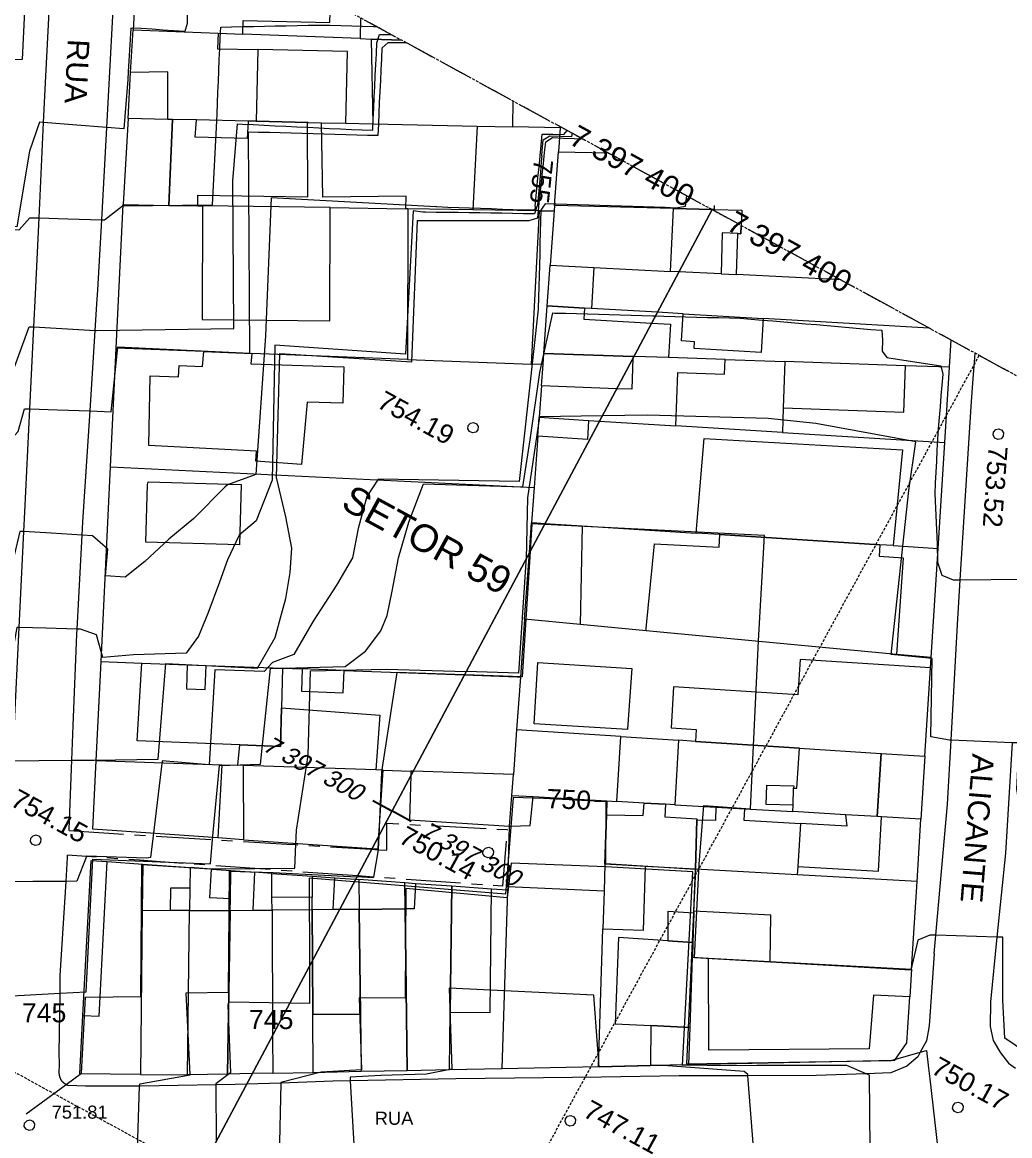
# Model space of a CAD drawing. Header units: feet. Extents: x 344914 to 345457, y 7396879 to 7397422.
# Drawn here: x 345281.7 to 345372.2, y 7397206.8 to 7397308.9 of the extents above; entities that cross this region are included whole.
import ezdxf
from ezdxf.enums import TextEntityAlignment as Align

# ---------------------------------------------------------------- set-up
doc = ezdxf.new("R2010")
doc.units = ezdxf.units.FT
doc.header["$MEASUREMENT"] = 0
for name, pattern in [('DASHED2', [0.375, 0.25, -0.125]), ('T01', [8, 5, -1, 1, -1]), ('T02', [4, 3, -1])]:
    doc.linetypes.add(name, pattern=pattern)
for name, color, linetype, lineweight in [('100_SIST_VIARIO_MEIO_FIO', 1, 'Continuous', 18), ('102_SIST_VIARIO_LEITO_VIA', 6, 'T01', 18), ('122_TUN', 190, 'T02', 18), ('160_P_SIMP_ASF_TOP', 7, 'Continuous', 18), ('206_MURO_E_MURO_ARRIMO', 7, 'Continuous', 18), ('214_PROJ_BEIRAL_EDIF', 10, 'Continuous', 18), ('510_LM_SETOR_FISCAL_TOP', 134, 'Continuous', 18), ('600_CURVA_MESTRA', 14, 'Continuous', 18), ('602_CURVA_MESTRA_TOP', 24, 'Continuous', 18), ('604_CURVA_INTERM', 7, 'Continuous', 18), ('606_PTO_COTADO', 7, 'Continuous', 18), ('608_PTO_COTADO_INTERVIA', 1, 'Continuous', 18), ('624_SEGM_CURVA_MESTRA', 14, 'Continuous', 18), ('626_SEGM_CURVA_INTERM', 7, 'Continuous', 18), ('902_MALHA_TEXTO_COORD_UTM', 8, 'DASHED2', 13), ('904_COORD_GEOGRAF', 7, 'Continuous', 13)]:
    doc.layers.add(name, color=color, linetype=linetype, lineweight=lineweight)
doc.layers.add('910_COORD_UTM_COR_ALEGRE', color=7, linetype='Continuous')
doc.styles.get("Standard").update_dxf_attribs({"font": 'arial.ttf'})
doc.styles.add('Style-Arial', font='arial.ttf')

# ---------------------------------------------------------------- blocks, each defined once
blk = doc.blocks.new('SP10')
at = {"layer": '608_PTO_COTADO_INTERVIA', "flags": 128}
blk.add_lwpolyline([(0.11, 0.47), (0.36, 0.33), (0.48, 0.05), (0.42, -0.25), (0.2, -0.44), (-0.1, -0.47), (-0.37, -0.32), (-0.48, -0.05), (-0.41, 0.25), (-0.19, 0.45), (0.11, 0.47)], dxfattribs=at)
blk = doc.blocks.new('SP09')
at = {"layer": '606_PTO_COTADO', "flags": 128}
blk.add_lwpolyline([(0.11, 0.47), (0.36, 0.33), (0.48, 0.05), (0.42, -0.25), (0.2, -0.44), (-0.1, -0.47), (-0.37, -0.32), (-0.48, -0.05), (-0.41, 0.25), (-0.19, 0.44), (0.11, 0.47)], dxfattribs=at)

msp = doc.modelspace()

# ---------------------------------------------------------------- linework, layer by layer
at = {"layer": '100_SIST_VIARIO_MEIO_FIO', "flags": 128}
for points in [[(345279.69, 7397218.96), (345279.7, 7397219.61), (345279.87, 7397230.1), (345279.87, 7397230.16), (345280.76, 7397241.21), (345280.98, 7397244), (345281.43, 7397253.4), (345281.86, 7397262.2), (345281.95, 7397263.98), (345282.41, 7397273.45), (345282.77, 7397280.95), (345282.92, 7397283.95), (345283.26, 7397290.94), (345283.68, 7397299.69), (345283.89, 7397303.93), (345284.17, 7397309.82), (345284.82, 7397323.3), (345284.85, 7397323.91), (345284.88, 7397324.47)], [(345286.01, 7397234.8), (345286.02, 7397234.93), (345286.25, 7397241.25), (345286.37, 7397244.43), (345286.72, 7397252.79), (345286.74, 7397253.26), (345287.21, 7397261.86), (345287.27, 7397263.08), (345287.93, 7397273.25), (345288.41, 7397280.62), (345288.56, 7397283.04), (345288.65, 7397284.34), (345289, 7397290.76), (345289.46, 7397299.23), (345289.74, 7397304.31), (345290.02, 7397309.45), (345290.67, 7397321.31)], [(345365.26, 7397223.55), (345365.41, 7397225.21), (345366.49, 7397237.23), (345366.81, 7397243.09), (345367.4, 7397253.7), (345367.65, 7397257.79), (345368.65, 7397273.66), (345368.76, 7397275.41), (345369, 7397278.56)], [(345372.4, 7397242.86), (345371.79, 7397232.75), (345371.01, 7397225.05), (345370.41, 7397219.13), (345370.38, 7397216.87), (345370.66, 7397215.57), (345371.32, 7397214.44), (345372.07, 7397213.5), (345372.72, 7397213.05)], [(345302.25, 7397211.56), (345301.22, 7397211.53), (345299.46, 7397211.51), (345292.56, 7397211.4), (345292.47, 7397211.4), (345287.5, 7397211.39), (345285.92, 7397211.45), (345285.88, 7397211.46), (345285.87, 7397211.47), (345285.85, 7397211.48), (345285.83, 7397211.49), (345285.81, 7397211.49), (345285.79, 7397211.5), (345285.77, 7397211.51), (345285.75, 7397211.52), (345285.73, 7397211.53), (345285.71, 7397211.54), (345285.7, 7397211.55), (345285.68, 7397211.56), (345285.66, 7397211.58), (345285.64, 7397211.59), (345285.63, 7397211.6), (345285.61, 7397211.61), (345285.59, 7397211.62), (345285.57, 7397211.64), (345285.56, 7397211.65), (345285.54, 7397211.66), (345285.53, 7397211.68), (345285.51, 7397211.69), (345285.49, 7397211.71), (345285.48, 7397211.72), (345285.46, 7397211.74), (345285.45, 7397211.75), (345285.43, 7397211.77), (345285.42, 7397211.78), (345285.41, 7397211.8), (345285.39, 7397211.81), (345285.38, 7397211.83), (345285.37, 7397211.85), (345285.35, 7397211.86), (345285.34, 7397211.88), (345285.33, 7397211.9), (345285.32, 7397211.91), (345285.31, 7397211.93), (345285.29, 7397211.95), (345285.28, 7397211.97), (345285.27, 7397211.99), (345285.26, 7397212), (345285.25, 7397212.02), (345285.24, 7397212.04), (345285.23, 7397212.06), (345285.22, 7397212.08), (345285.22, 7397212.1), (345285.21, 7397212.12), (345285.2, 7397212.14), (345285.19, 7397212.16), (345285.18, 7397212.18), (345285.18, 7397212.2), (345285.17, 7397212.22), (345285.16, 7397212.24), (345285.16, 7397212.26), (345285.15, 7397212.28), (345285.15, 7397212.3), (345285.14, 7397212.32), (345285.14, 7397212.34), (345285.13, 7397212.36), (345285.13, 7397212.38), (345285.13, 7397212.4), (345285.12, 7397212.42), (345285.12, 7397212.44), (345285.12, 7397212.46), (345285.12, 7397212.48), (345285.12, 7397212.51), (345285.11, 7397212.53), (345285.11, 7397212.55), (345285.12, 7397213.46), (345285.11, 7397214.38), (345285.18, 7397219.91), (345285.2, 7397221.53), (345285.73, 7397230.15), (345285.86, 7397232.35), (345285.87, 7397232.55)], [(345365.26, 7397223.55), (345364.79, 7397216.93), (345364.56, 7397215.55), (345363.98, 7397214.49), (345363.75, 7397214.07), (345362.75, 7397213.22), (345361.29, 7397212.6), (345359.03, 7397212.52), (345354.45, 7397212.38), (345348.19, 7397212.35), (345341.91, 7397212.32), (345334.78, 7397212.2), (345326.82, 7397212.11), (345321.45, 7397212.05), (345311.76, 7397211.87), (345310.17, 7397211.84), (345305.4, 7397211.67), (345302.26, 7397211.56)], [(345302.26, 7397211.56), (345302.25, 7397211.56)]]:
    msp.add_lwpolyline(points, dxfattribs=at)
at = {"layer": '102_SIST_VIARIO_LEITO_VIA', "flags": 128}
for points in [[(345286.01, 7397234.8), (345293.7, 7397234.32), (345299.16, 7397233.99), (345305.96, 7397233.57), (345306.79, 7397233.52), (345313.71, 7397233.09)], [(345313.71, 7397233.09), (345314.31, 7397233.05), (345315.12, 7397233), (345315.11, 7397235.48), (345326.14, 7397234.89), (345325.72, 7397229.7), (345313.89, 7397230.55), (345312.42, 7397230.65)], [(345312.42, 7397230.65), (345303.01, 7397231.33), (345294.38, 7397231.95), (345292.47, 7397232.08), (345287.6, 7397232.43), (345285.87, 7397232.55)]]:
    msp.add_lwpolyline(points, dxfattribs=at)
at = {"layer": '122_TUN'}
msp.add_lwpolyline([(345106.01, 7397422.1), (345457.17, 7397230.44), (345265.54, 7396879.33), (344914.38, 7397070.98)], close=True, dxfattribs=at)
at = {"layer": '206_MURO_E_MURO_ARRIMO', "flags": 128}
for points in [[(345312.67, 7397307.37), (345301.94, 7397307.77)], [(345291.41, 7397300.04), (345291.65, 7397304.26)], [(345331, 7397299.19), (345326.65, 7397299.28)], [(345331, 7397299.19), (345330.84, 7397297)], [(345331.01, 7397299.3), (345331, 7397299.19)], [(345290.33, 7397279.01), (345290.97, 7397292.16)], [(345297.8, 7397292.05), (345298.23, 7397292.05)], [(345309.92, 7397291.88), (345316.87, 7397291.77)], [(345329.09, 7397291.6), (345330.45, 7397291.58)], [(345345.74, 7397285.81), (345347.14, 7397285.74)], [(345339.9, 7397282.29), (345333.88, 7397282.64)], [(345342.26, 7397282.16), (345339.9, 7397282.29)], [(345364.8, 7397280.85), (345349.59, 7397281.73)], [(345366.65, 7397277.27), (345366.81, 7397279.76)], [(345289.8, 7397268.12), (345290.33, 7397279.01)], [(345298.34, 7397278.7), (345290.33, 7397279.01)], [(345317.02, 7397277.98), (345302.75, 7397278.53)], [(345329.43, 7397277.5), (345328.37, 7397277.54)], [(345346.11, 7397277.97), (345340.93, 7397278.14)], [(345366.65, 7397277.27), (345362.64, 7397277.4)], [(345366.22, 7397270.35), (345366.65, 7397277.27)], [(345329.29, 7397275.54), (345329.08, 7397272.67)], [(345333.6, 7397272.39), (345334.59, 7397272.32)], [(345334.59, 7397272.32), (345334.59, 7397272.32)], [(345334.59, 7397272.32), (345341.6, 7397271.89)], [(345351.35, 7397271.28), (345366.22, 7397270.35)], [(345328.95, 7397270.93), (345328.61, 7397266.23)], [(345365.61, 7397260.64), (345366.22, 7397270.35)], [(345288.94, 7397250.29), (345289.8, 7397268.12)], [(345289.8, 7397268.12), (345328.61, 7397266.23)], [(345328.61, 7397266.23), (345328.38, 7397263.01)], [(345333.01, 7397262.73), (345343.47, 7397262.06)], [(345361.51, 7397260.91), (345365.61, 7397260.64)], [(345364.98, 7397250.65), (345365.61, 7397260.64)], [(345327.74, 7397254.17), (345327.36, 7397248.87)], [(345338.86, 7397253.12), (345332.82, 7397253.69)], [(345364.98, 7397250.65), (345361.8, 7397250.95)], [(345288.5, 7397241.23), (345288.94, 7397250.29)], [(345288.94, 7397250.29), (345292.66, 7397250.15)], [(345296.84, 7397250), (345298.56, 7397249.93)], [(345364.92, 7397249.72), (345364.98, 7397250.65)], [(345305.57, 7397249.68), (345307.37, 7397249.61)], [(345311.21, 7397249.47), (345322.22, 7397249.07)], [(345322.22, 7397249.07), (345322.22, 7397249.07)], [(345322.22, 7397249.07), (345327.06, 7397248.9), (345327.36, 7397248.87)], [(345327.36, 7397248.87), (345327, 7397244.03)], [(345327, 7397244.03), (345326.71, 7397239.94)], [(345336.55, 7397243.42), (345327, 7397244.03)], [(345300.01, 7397240.84), (345301.48, 7397240.79)], [(345314.77, 7397240.34), (345317.32, 7397240.26)], [(345326.57, 7397238.03), (345328.52, 7397237.92)], [(345335.28, 7397237.53), (345336.2, 7397237.48)], [(345363.69, 7397230.15), (345364.05, 7397235.86)], [(345301.98, 7397233.97), (345299.65, 7397234.14)], [(345287.28, 7397217.87), (345288.04, 7397232.06), (345289.49, 7397231.96)], [(345299.05, 7397231.28), (345300.83, 7397231.15)], [(345300.79, 7397228.55), (345300.83, 7397231.15)], [(345300.83, 7397231.15), (345303, 7397231)], [(345308.27, 7397230.62), (345310.34, 7397230.47)], [(345343.25, 7397227.42), (345343.38, 7397231.26)], [(345363.69, 7397230.15), (345352.72, 7397230.75)], [(345317.73, 7397229.94), (345316.78, 7397230.01)], [(345326.18, 7397229.34), (345324.7, 7397229.45)], [(345326.19, 7397229.64), (345326.18, 7397229.34)], [(345363.18, 7397222.1), (345363.69, 7397230.15)], [(345308.29, 7397227.55), (345308.28, 7397228.69)], [(345326.18, 7397229.34), (345325.65, 7397213.01)], [(345334.5, 7397213.2), (345334.91, 7397225.79)], [(345342.78, 7397213.37), (345361.65, 7397213.76), (345362.75, 7397215.36), (345363.02, 7397219.56)], [(345325.65, 7397213.01), (345334.5, 7397213.2)], [(345334.5, 7397213.2), (345339.26, 7397213.3)], [(345308.36, 7397212.65), (345312.77, 7397212.75)], [(345320.87, 7397212.91), (345325.65, 7397213.01)]]:
    msp.add_lwpolyline(points, dxfattribs=at)
at = {"layer": '214_PROJ_BEIRAL_EDIF', "flags": 128}
for points in [[(345296.89, 7397317.92), (345296.21, 7397317.93), (345292.42, 7397318), (345291.87, 7397308.16), (345299.66, 7397307.86), (345301.94, 7397307.77), (345301.97, 7397309.04), (345309.91, 7397308.84), (345309.96, 7397310.73), (345309.96, 7397310.78)], [(345312.72, 7397309.28), (345312.67, 7397307.37), (345313.69, 7397307.33), (345316.49, 7397307.22)], [(345316.49, 7397307.22), (345313.69, 7397307.33), (345313.85, 7397299.56), (345323.4, 7397299.35), (345326.65, 7397299.28), (345326.68, 7397301.66)], [(345344.91, 7397291.71), (345341.39, 7397291.8), (345330.48, 7397292.07), (345330.84, 7397297), (345335.43, 7397296.89)], [(345341.87, 7397286.01), (345341.1, 7397286.04), (345341.39, 7397291.8), (345344.91, 7397291.71)], [(345344.91, 7397291.71), (345345.09, 7397291.71), (345347.65, 7397291.65), (345347.54, 7397289.49), (345347.28, 7397289.5), (345345.85, 7397289.57), (345345.74, 7397285.81), (345341.87, 7397286.01)], [(345345.1, 7397292.07), (345345.09, 7397291.71), (345344.91, 7397291.71)], [(345356.73, 7397285.26), (345347.14, 7397285.74), (345347.28, 7397289.5), (345347.54, 7397289.49), (345347.58, 7397290.25)], [(345337.74, 7397278.25), (345337.67, 7397278.25), (345329.5, 7397278.53), (345329.82, 7397282.88), (345333.23, 7397282.68), (345333.17, 7397281.65), (345339.36, 7397281.29)], [(345339.36, 7397281.29), (345341.1, 7397281.19), (345340.93, 7397278.14), (345337.74, 7397278.25)], [(345336.17, 7397275.29), (345329.29, 7397275.54), (345329.43, 7397277.5), (345329.5, 7397278.53), (345337.67, 7397278.25), (345337.66, 7397278.1), (345337.66, 7397278.1)], [(345337.66, 7397278.1), (345337.57, 7397275.24), (345336.17, 7397275.29)], [(345329.6, 7397262.95), (345333.01, 7397262.73), (345332.82, 7397253.69), (345327.74, 7397254.17), (345328.18, 7397260.28)], [(345328.18, 7397260.28), (345328.18, 7397260.28), (345328.38, 7397263.01), (345328.5, 7397263.02), (345329.6, 7397262.95)], [(345314.39, 7397234.37), (345314.39, 7397234.37), (345314.77, 7397240.34), (345314.11, 7397240.37), (345301.96, 7397240.78), (345301.98, 7397233.97), (345313.75, 7397233.16)], [(345317.31, 7397239.85), (345317.18, 7397235.79), (345326.37, 7397235.22), (345326.57, 7397238.03), (345326.71, 7397239.94), (345317.52, 7397240.25)], [(345317.52, 7397240.25), (345317.32, 7397240.26), (345317.31, 7397239.85)], [(345313.75, 7397233.16), (345314.31, 7397233.12), (345314.39, 7397234.37)], [(345310.78, 7397227.57), (345310.19, 7397227.56), (345310.34, 7397230.47), (345312.25, 7397230.34)], [(345312.25, 7397230.34), (345312.55, 7397230.31), (345312.59, 7397227.59), (345310.78, 7397227.57)], [(345302.78, 7397212.54), (345300.52, 7397212.49), (345300.77, 7397227.49), (345302.83, 7397227.5), (345304.6, 7397227.51), (345304.65, 7397216.05)], [(345308.31, 7397222.94), (345308.29, 7397227.55), (345304.6, 7397227.51), (345304.65, 7397216.05)], [(345310.78, 7397227.57), (345310.19, 7397227.56), (345308.29, 7397227.55), (345308.31, 7397222.94)], [(345308.31, 7397222.94), (345308.33, 7397217.97), (345312.71, 7397217.99), (345312.59, 7397227.59), (345310.78, 7397227.57)], [(345304.65, 7397216.05), (345304.66, 7397212.58), (345308.36, 7397212.65), (345308.33, 7397217.97), (345308.31, 7397222.94)], [(345304.65, 7397216.05), (345304.66, 7397212.58), (345302.78, 7397212.54)]]:
    msp.add_lwpolyline(points, dxfattribs=at)
for points in [[(345281.93, 7397309.92), (345281.72, 7397305.45), (345278.05, 7397305.41), (345278.08, 7397301.65), (345266.35, 7397301.54), (345266.36, 7397299.99), (345260.28, 7397299.94), (345254.85, 7397299.89), (345255.36, 7397309.84), (345257.6, 7397309.84), (345262.43, 7397309.86), (345262.44, 7397308.77), (345273.49, 7397308.81), (345273.49, 7397309.89)], [(345299.66, 7397307.86), (345299.62, 7397306.44), (345303.29, 7397306.36), (345303.15, 7397299.79), (345302.42, 7397299.8), (345297.67, 7397299.91), (345295.47, 7397299.95), (345295.05, 7397299.96), (345295.05, 7397304.33), (345291.65, 7397304.26), (345291.87, 7397308.16)], [(345311.37, 7397299.61), (345311.51, 7397306.18), (345303.29, 7397306.36), (345303.15, 7397299.79), (345307.92, 7397299.68), (345309.12, 7397299.66)], [(345291.41, 7397300.04), (345290.97, 7397292.21), (345290.97, 7397292.16), (345295.16, 7397292.09), (345295.47, 7397299.95), (345295.05, 7397299.96)], [(345307.92, 7397299.68), (345303.15, 7397299.79), (345302.42, 7397299.8), (345302.33, 7397298.22), (345297.57, 7397298.35), (345297.67, 7397299.91), (345295.47, 7397299.95), (345295.16, 7397292.09), (345297.8, 7397292.05), (345297.79, 7397293.01), (345307.87, 7397292.88), (345307.85, 7397299.67)], [(345322.99, 7397291.68), (345317.04, 7397291.77), (345316.87, 7397291.77), (345316.89, 7397292.93), (345309.25, 7397292.85), (345309.12, 7397299.66), (345311.37, 7397299.61), (345313.85, 7397299.56), (345323.4, 7397299.35)], [(345298.23, 7397292.05), (345298.21, 7397281.64), (345309.9, 7397281.5), (345309.92, 7397291.88)], [(345329.09, 7397291.6), (345322.99, 7397291.68), (345317.04, 7397291.77), (345317.02, 7397277.98), (345328.37, 7397277.54)], [(345330.45, 7397291.58), (345330.09, 7397286.6), (345334.07, 7397286.4), (345341.1, 7397286.04), (345341.39, 7397291.8), (345330.48, 7397292.07)], [(345329.82, 7397282.88), (345330.09, 7397286.6), (345334.07, 7397286.4), (345333.88, 7397282.64), (345333.23, 7397282.68)], [(345349.59, 7397281.73), (345349.41, 7397278.62), (345343.26, 7397278.98), (345343.3, 7397279.6), (345342.12, 7397279.67), (345342.26, 7397282.16)], [(345298.34, 7397278.7), (345302.75, 7397278.53), (345302.67, 7397277.57), (345311.17, 7397277.28), (345311.1, 7397273.96), (345307.81, 7397274.05), (345307.3, 7397268.36), (345303.11, 7397268.64), (345303.19, 7397269.58), (345293.3, 7397270.08), (345293.43, 7397276.46), (345296.03, 7397276.39), (345296.1, 7397277.41), (345298.24, 7397277.33)], [(345351.58, 7397277.78), (345351.43, 7397273.54), (345351.35, 7397271.28), (345341.6, 7397271.89), (345341.77, 7397276.78), (345346.06, 7397276.63), (345346.11, 7397277.97)], [(345351.58, 7397277.78), (345351.43, 7397273.54), (345362.49, 7397273.15), (345362.64, 7397277.4)], [(345328.95, 7397270.93), (345329.08, 7397272.67), (345333.6, 7397272.39), (345333.5, 7397270.64)], [(345343.47, 7397262.06), (345344.2, 7397270.73), (345362.36, 7397269.7), (345361.51, 7397260.91), (345360.28, 7397260.98), (345345.63, 7397261.92)], [(345293.24, 7397266.75), (345301.77, 7397266.51), (345301.62, 7397261), (345293.05, 7397261.24), (345293.19, 7397266.5)], [(345361.8, 7397250.95), (345338.86, 7397253.12), (345338.88, 7397253.32), (345339.64, 7397261.09), (345345.57, 7397260.76), (345345.63, 7397261.92), (345360.28, 7397260.98), (345360.21, 7397259.95), (345362.42, 7397259.8)], [(345301.64, 7397242.66), (345292.25, 7397243.03), (345292.66, 7397250.15), (345296.84, 7397250), (345296.76, 7397247.79), (345298.48, 7397247.73), (345298.56, 7397249.93), (345305.57, 7397249.68), (345305.48, 7397246.06), (345305.39, 7397242.5)], [(345337.57, 7397249.67), (345337.15, 7397244.12), (345337.17, 7397244.07), (345328.61, 7397244.59), (345328.95, 7397250.2)], [(345364.92, 7397249.72), (345352.97, 7397250.49), (345352.77, 7397247.25), (345341.39, 7397247.98), (345341.15, 7397244.23), (345343.46, 7397244.08), (345343.39, 7397242.98), (345352.93, 7397242.36), (345360.41, 7397241.88), (345364.41, 7397241.63)], [(345311.21, 7397249.47), (345307.37, 7397249.61), (345307.3, 7397247.57), (345311.13, 7397247.43)], [(345305.48, 7397246.06), (345314.49, 7397245.39), (345314.11, 7397240.37), (345301.96, 7397240.78), (345301.48, 7397240.79), (345301.64, 7397242.66), (345305.39, 7397242.5)], [(345341.51, 7397237.17), (345340.65, 7397237.22), (345338.68, 7397237.33), (345336.2, 7397237.48), (345336.55, 7397243.42), (345341.84, 7397243.08)], [(345341.51, 7397237.17), (345345.29, 7397236.95), (345347.89, 7397236.8), (345352.3, 7397236.54), (345352.33, 7397237.13), (345349.87, 7397237.21), (345349.92, 7397238.98), (345352.39, 7397238.9), (345352.38, 7397238.7), (345352.69, 7397238.7), (345352.93, 7397242.36), (345343.39, 7397242.98), (345341.84, 7397243.08)], [(345352.33, 7397237.13), (345352.38, 7397238.7), (345352.69, 7397238.7), (345352.93, 7397242.36), (345360.41, 7397241.88), (345360.04, 7397236.09), (345357.12, 7397236.26), (345352.3, 7397236.54)], [(345364.05, 7397235.86), (345360.44, 7397236.07), (345360.04, 7397236.09), (345360.41, 7397241.88), (345364.41, 7397241.63)], [(345288.5, 7397241.23), (345300.01, 7397240.84), (345299.65, 7397234.14), (345288.19, 7397234.93)], [(345335.28, 7397237.53), (345335.24, 7397236.26), (345335.1, 7397231.72), (345335.02, 7397229.26), (345326.19, 7397229.64), (345326.37, 7397235.22), (345326.49, 7397235.22), (345328.24, 7397235.27), (345328.52, 7397237.92)], [(345343.53, 7397235.79), (345343.38, 7397231.26), (345338.82, 7397231.51), (345335.1, 7397231.72), (345335.24, 7397236.26), (345338.6, 7397236.18), (345338.68, 7397237.33), (345340.65, 7397237.22), (345340.57, 7397236.05), (345343.53, 7397235.88)], [(345352.72, 7397230.75), (345343.38, 7397231.26), (345343.53, 7397235.79), (345345.27, 7397235.77), (345345.29, 7397236.95), (345347.89, 7397236.8), (345347.83, 7397235.76), (345353, 7397235.46), (345353, 7397235.45), (345352.77, 7397231.51)], [(345353, 7397235.45), (345352.77, 7397231.51), (345360.15, 7397231.08), (345360.44, 7397236.07), (345360.04, 7397236.09), (345357.12, 7397236.26), (345357.26, 7397235.2)], [(345292.55, 7397212.45), (345286.99, 7397212.52), (345287.28, 7397217.87), (345288.77, 7397217.79), (345289.49, 7397231.96), (345292.76, 7397231.73), (345292.71, 7397227.46)], [(345295.27, 7397227.47), (345292.71, 7397227.46), (345292.76, 7397231.73), (345297.09, 7397231.42), (345297.07, 7397229.52), (345295.29, 7397229.54)], [(345338.82, 7397231.51), (345335.1, 7397231.72), (345335.02, 7397229.26), (345334.91, 7397225.79), (345338.63, 7397225.67)], [(345300.77, 7397227.49), (345300.79, 7397228.55), (345298.91, 7397228.64), (345299.05, 7397231.28), (345297.09, 7397231.42), (345297.07, 7397229.52), (345297.04, 7397227.48)], [(345303, 7397231), (345302.83, 7397227.5), (345304.6, 7397227.51), (345304.59, 7397228.68), (345304.58, 7397230.88)], [(345308.27, 7397230.62), (345308.28, 7397228.69), (345304.59, 7397228.68), (345304.58, 7397230.88)], [(345316.78, 7397230.01), (345312.55, 7397230.31), (345312.59, 7397227.59), (345316.81, 7397227.63)], [(345321.06, 7397229.71), (345317.73, 7397229.94), (345317.63, 7397227.64), (345316.81, 7397227.63), (345316.98, 7397212.83), (345320.87, 7397212.91), (345320.93, 7397218.18)], [(345321.06, 7397229.71), (345320.93, 7397218.18), (345324.57, 7397218.14), (345324.7, 7397229.45)], [(345292.55, 7397212.45), (345296.87, 7397212.42), (345297.04, 7397227.48), (345295.27, 7397227.47), (345292.71, 7397227.46)], [(345296.87, 7397212.42), (345297.04, 7397227.48), (345300.77, 7397227.49), (345300.52, 7397212.49)], [(345312.77, 7397212.75), (345316.98, 7397212.83), (345316.81, 7397227.63), (345312.59, 7397227.59), (345312.71, 7397217.99)], [(345340.86, 7397224.7), (345343.15, 7397224.54), (345343.24, 7397227.25), (345340.85, 7397227.4)], [(345343.25, 7397227.42), (345343.24, 7397227.25), (345343.15, 7397224.54), (345343.11, 7397223.21), (345344.58, 7397223.13), (345350.23, 7397222.82), (345350.31, 7397227.07)], [(345342.9, 7397216.77), (345343.11, 7397223.21), (345343.15, 7397224.54), (345340.86, 7397224.7), (345336.35, 7397225.02), (345336.04, 7397217.1), (345339.3, 7397216.94)], [(345363.18, 7397222.1), (345363.02, 7397219.56), (345359.71, 7397219.73), (345359.31, 7397214.8), (345344.63, 7397214.7), (345344.58, 7397223.13), (345350.23, 7397222.82)], [(345339.3, 7397216.94), (345339.26, 7397213.3), (345342.78, 7397213.37), (345342.9, 7397216.77)]]:
    msp.add_lwpolyline(points, close=True, dxfattribs=at)
at = {"layer": '600_CURVA_MESTRA', "flags": 128}
for points, elevation in [([(345218.46, 7397309.48), (345218.25, 7397299.6), (345230.84, 7397299.78), (345230.48, 7397290.42), (345230.24, 7397282.25), (345233.16, 7397281.94), (345232.93, 7397275.14), (345232.57, 7397263.07), (345231.57, 7397243.07), (345242.31, 7397243.1), (345278.17, 7397243.01), (345279.88, 7397241.2), (345280.76, 7397241.21), (345283.24, 7397241.22)], 755), ([(345246.16, 7397309.78), (345245.42, 7397290.7), (345244.47, 7397290.58), (345244.19, 7397280.57), (345266.05, 7397280.28), (345266.23, 7397290.26), (345281.43, 7397289.84), (345282.4, 7397290.96), (345283.26, 7397290.94), (345285.88, 7397290.86)], 760), ([(345285.88, 7397290.86), (345289, 7397290.76), (345289.25, 7397290.75), (345290.89, 7397292.06), (345299.15, 7397292.15), (345299.54, 7397299.83), (345299.57, 7397300.45), (345299.61, 7397301.45), (345299.65, 7397302.45), (345299.69, 7397303.45), (345299.73, 7397304.44), (345299.77, 7397305.44), (345299.81, 7397306.44), (345299.85, 7397307.44), (345299.9, 7397308.43), (345300.9, 7397308.45), (345301.9, 7397308.47), (345302.9, 7397308.49), (345303.9, 7397308.51), (345304.9, 7397308.53), (345305.9, 7397308.55), (345306.9, 7397308.57), (345307.9, 7397308.59), (345308.9, 7397308.61), (345309.9, 7397308.59), (345310.9, 7397308.56), (345311.9, 7397308.54), (345312.9, 7397308.51), (345313.9, 7397308.49), (345314.19, 7397308.48)], 760), ([(345329.53, 7397296.6), (345329.56, 7397296.92), (345329.67, 7397297.91), (345330.29, 7397298.3), (345331.29, 7397298.26), (345332.29, 7397298.22), (345333.05, 7397298.18)], 755), ([(345283.24, 7397241.22), (345286.25, 7397241.25), (345288.31, 7397241.26), (345294.18, 7397241.34), (345294.87, 7397250.11), (345303.27, 7397249.69), (345304.88, 7397252.51), (345305.48, 7397254.62), (345305.85, 7397256.06), (345306.25, 7397258.44), (345306.41, 7397260.69), (345305.87, 7397263.54), (345305, 7397267.17), (345305.31, 7397278.51), (345317.41, 7397277.74), (345317.93, 7397290.69), (345318.17, 7397290.69), (345319.17, 7397290.69), (345320.17, 7397290.69), (345321.17, 7397290.69), (345322.17, 7397290.69), (345323.17, 7397290.69), (345324.17, 7397290.69), (345325.17, 7397290.69), (345326.17, 7397290.69), (345327.17, 7397290.69), (345328.17, 7397290.69), (345328.94, 7397290.95), (345329.04, 7397291.94)], 755), ([(345329.46, 7397237.73), (345326.69, 7397237.85), (345325.98, 7397228.97), (345312.13, 7397230.11)], 750), ([(345334.13, 7397237.51), (345335.19, 7397237.46), (345335.15, 7397231.78), (345343.39, 7397231.27), (345342.56, 7397213.42), (345361.32, 7397213.75), (345363.98, 7397214.49), (345364.55, 7397214.65), (345364.74, 7397213.03), (345364.85, 7397212.07), (345365.6, 7397205.61)], 750), ([(345312.13, 7397230.11), (345307.99, 7397230.45), (345308.02, 7397222.39)], 750), ([(345312.13, 7397230.11), (345312.13, 7397230.11)], 750), ([(345308.02, 7397222.39), (345308.03, 7397218.95), (345306.21, 7397218.98)], 750), ([(345308.02, 7397222.39), (345308.02, 7397222.39)], 750), ([(345306.2, 7397218.98), (345300.64, 7397219.08), (345300.54, 7397218.8), (345300.8, 7397212.6), (345299.46, 7397211.59), (345299.46, 7397211.51), (345299.47, 7397206.32)], 750), ([(345306.21, 7397218.98), (345306.2, 7397218.98)], 750)]:
    msp.add_lwpolyline(points, dxfattribs=dict(at, elevation=elevation))
at = {"layer": '604_CURVA_INTERM', "flags": 128}
for points, elevation in [([(345283.89, 7397253.34), (345281.43, 7397253.4), (345281.23, 7397253.4), (345280.71, 7397250.5), (345279.78, 7397249.35), (345278.43, 7397243.44), (345263.44, 7397243.42), (345232.13, 7397243.5), (345234.17, 7397282.46), (345230.85, 7397282.76), (345231.76, 7397300.32), (345218.9, 7397300.46), (345220.58, 7397331.3)], 756), ([(345284.36, 7397262.04), (345281.86, 7397262.2), (345281.51, 7397262.22), (345280.97, 7397260.02), (345280.42, 7397258.87), (345280.37, 7397256.74), (345280.1, 7397255.29), (345278.89, 7397252.01), (345277.88, 7397243.95), (345242.14, 7397243.96), (345242.85, 7397253.25), (345236.42, 7397252.82), (345236.02, 7397272.21), (345235.75, 7397300.88), (345223.84, 7397301.23), (345224.84, 7397331.33)], 757), ([(345201.19, 7397324.34), (345200.88, 7397307.67), (345200.63, 7397300.52), (345201.6, 7397300.48), (345208.48, 7397300.24), (345209.02, 7397300.22), (345209.59, 7397295.63), (345209.13, 7397282.08), (345219.26, 7397281.97), (345218.04, 7397257.16), (345218.77, 7397242.47), (345225.43, 7397242.76), (345225.87, 7397242.05), (345225.61, 7397223.01), (345241.26, 7397222.69), (345256.89, 7397222.74), (345257.19, 7397212.6), (345267.16, 7397212.82), (345276, 7397212.84), (345277.31, 7397213.48), (345277.84, 7397214.96), (345278.96, 7397219.57), (345279.7, 7397219.61), (345282.43, 7397219.76)], 753), ([(345286.32, 7397299.48), (345283.68, 7397299.69), (345283.3, 7397299.72), (345282.37, 7397297.06), (345281.23, 7397290.12), (345266.79, 7397290.64), (345245.77, 7397290.68), (345246.51, 7397307.68), (345246.64, 7397318.03)], 761), ([(345282.69, 7397230.13), (345279.87, 7397230.1), (345279.53, 7397230.1), (345278.98, 7397229.41), (345277.97, 7397228.15), (345277.49, 7397227.46), (345277.25, 7397222.77), (345257.65, 7397222.72), (345258.03, 7397228.23), (345241.46, 7397228.01), (345242.25, 7397242.69), (345231.28, 7397242.81), (345223.72, 7397243.14), (345224.03, 7397257.02), (345225.07, 7397273.68), (345225.29, 7397290.8), (345216.17, 7397290.83), (345215.66, 7397296.43), (345216.19, 7397309.79)], 754), ([(345245.55, 7397308.98), (345245.34, 7397299.78), (345239.17, 7397299.79), (345238.12, 7397271.95), (345243.58, 7397271.83), (345243.37, 7397261.56), (345274.68, 7397260.41), (345275.05, 7397269.79), (345279.68, 7397269.56), (345281.34, 7397271.38), (345281.94, 7397273.46), (345282.41, 7397273.45), (345284.96, 7397273.35)], 758), ([(345245.84, 7397309.25), (345245.54, 7397299.64), (345245.25, 7397291.33), (345242.1, 7397291.28), (345240.86, 7397272.1), (345243.85, 7397271.97), (345243.87, 7397270.8), (345279.47, 7397269.97), (345280.23, 7397275.11), (345282.36, 7397280.97), (345282.77, 7397280.95), (345285.36, 7397280.8)], 759), ([(345296.83, 7397309.76), (345296.83, 7397308.76), (345296.61, 7397308.01), (345295.61, 7397308.08), (345294.61, 7397308.15), (345293.62, 7397308.22), (345292.62, 7397308.29), (345291.67, 7397308.31), (345291.61, 7397307.31), (345291.55, 7397306.32), (345291.49, 7397305.32), (345291.43, 7397304.32), (345291.39, 7397303.61), (345291.02, 7397299.11), (345289.46, 7397299.23), (345286.32, 7397299.48)], 761), ([(345284.96, 7397273.35), (345287.93, 7397273.25), (345289.86, 7397273.18), (345290.46, 7397279.13), (345302.57, 7397278.56), (345302.43, 7397298.84), (345303.36, 7397298.81), (345304.36, 7397298.78), (345305.36, 7397298.75), (345306.36, 7397298.73), (345307.36, 7397298.7), (345308.36, 7397298.67), (345309.36, 7397298.64), (345310.36, 7397298.61), (345311.36, 7397298.58), (345312.36, 7397298.55), (345313.36, 7397298.52), (345314.32, 7397298.53), (345314.37, 7397299.53), (345314.42, 7397300.53), (345314.46, 7397301.52), (345314.51, 7397302.52), (345314.56, 7397303.52), (345314.61, 7397304.52), (345314.65, 7397305.52), (345314.7, 7397306.52), (345315.23, 7397307.01), (345316.23, 7397307), (345316.9, 7397307)], 758), ([(345285.36, 7397280.8), (345288.41, 7397280.62), (345288.52, 7397280.62), (345301.09, 7397280.82), (345301.02, 7397294.33), (345301.43, 7397299.56), (345301.89, 7397299.54), (345302.88, 7397299.49), (345303.88, 7397299.44), (345304.88, 7397299.39), (345305.88, 7397299.34), (345306.88, 7397299.29), (345307.88, 7397299.24), (345308.88, 7397299.19), (345309.88, 7397299.14), (345310.87, 7397299.1), (345311.87, 7397299.05), (345312.87, 7397299), (345313.83, 7397298.99), (345313.88, 7397299.99), (345313.93, 7397300.99), (345313.97, 7397301.99), (345314.02, 7397302.98), (345314.06, 7397303.98), (345314.11, 7397304.98), (345314.16, 7397305.98), (345314.2, 7397306.98), (345314.46, 7397307.75), (345315.46, 7397307.75), (345315.53, 7397307.75)], 759), ([(345329.16, 7397296.64), (345329.25, 7397297.61), (345329.35, 7397298.6), (345330.32, 7397298.61), (345331.32, 7397298.59), (345331.63, 7397298.96)], 757), ([(345329.32, 7397296.62), (345329.36, 7397297.08), (345329.45, 7397298.08), (345330.06, 7397298.47), (345331.06, 7397298.43), (345332.06, 7397298.39), (345332.12, 7397298.69)], 756), ([(345342.57, 7397292.99), (345342.45, 7397292), (345341.62, 7397291.84), (345340.62, 7397291.88), (345339.62, 7397291.91), (345338.62, 7397291.94), (345337.62, 7397291.97), (345336.62, 7397292.01), (345335.62, 7397292.04), (345334.62, 7397292.07), (345333.62, 7397292.1), (345332.62, 7397292.14), (345331.62, 7397292.17), (345330.62, 7397292.2), (345330.45, 7397292.21), (345329.63, 7397292.23), (345329.41, 7397291.91), (345329.22, 7397291.64), (345329.19, 7397290.64), (345329.17, 7397289.64), (345329.14, 7397288.64), (345329.12, 7397287.64), (345329.09, 7397286.64), (345329.07, 7397285.64), (345329.04, 7397284.64), (345329.02, 7397283.64), (345328.99, 7397282.64), (345328.99, 7397282.58), (345327.24, 7397266.79), (345314.32, 7397267), (345313.28, 7397265.4), (345312.5, 7397262.49), (345311.96, 7397259.81), (345310.5, 7397257.29), (345308.36, 7397253.98), (345306.6, 7397250.94), (345304.65, 7397250.21), (345304.6, 7397250.19), (345303.87, 7397249.39), (345299.37, 7397249.54), (345298.83, 7397240.82), (345294.53, 7397241.21), (345293.7, 7397234.32), (345293.46, 7397232.34), (345293.09, 7397232.27), (345287.61, 7397232.46), (345287.6, 7397232.43), (345286.71, 7397230.16), (345285.73, 7397230.15), (345282.69, 7397230.13)], 754), ([(345328.7, 7397291.99), (345328.67, 7397291.64), (345327.7, 7397291.64), (345326.7, 7397291.68), (345325.7, 7397291.72), (345324.7, 7397291.76), (345323.7, 7397291.79), (345322.7, 7397291.83), (345321.7, 7397291.87), (345320.7, 7397291.9), (345319.7, 7397291.94), (345319.61, 7397291.94), (345304.51, 7397292.78), (345303.99, 7397280.15), (345303.12, 7397267.43), (345300.51, 7397266.48), (345300.29, 7397266.28), (345297.44, 7397263.41), (345295.16, 7397261.52), (345292.96, 7397259.47), (345291.14, 7397258.01), (345289.35, 7397258.15), (345289.56, 7397260.59), (345288.16, 7397261.8), (345287.21, 7397261.86), (345284.36, 7397262.04)], 757), ([(345328.87, 7397291.97), (345328.64, 7397291.31), (345327.64, 7397291.32), (345326.64, 7397291.34), (345325.64, 7397291.36), (345324.64, 7397291.37), (345323.64, 7397291.39), (345322.64, 7397291.4), (345321.65, 7397291.42), (345320.64, 7397291.44), (345319.65, 7397291.45), (345318.65, 7397291.47), (345318.43, 7397291.47), (345317.54, 7397291.59), (345316.84, 7397278.47), (345304.86, 7397279.28), (345304.62, 7397266.9), (345303.15, 7397263.17), (345301.6, 7397261.87), (345300.52, 7397259.6), (345299.8, 7397257.58), (345298.71, 7397254.69), (345297.85, 7397252.62), (345296.75, 7397251.06), (345291.92, 7397250.9), (345289.1, 7397250.67), (345288.53, 7397252.74), (345287.06, 7397253.25), (345286.74, 7397253.26), (345283.89, 7397253.34)], 756), ([(345282.43, 7397219.76), (345285.18, 7397219.91), (345287.56, 7397220.04), (345288.17, 7397232.18), (345294.38, 7397231.95), (345298.96, 7397231.77), (345299.16, 7397233.99), (345299.8, 7397240.76), (345303.53, 7397240.9), (345304.47, 7397249.67), (345311.29, 7397249.83), (345313.15, 7397251.23), (345314.58, 7397253.1), (345315.16, 7397254.52), (345315.6, 7397256.75), (345316.19, 7397259.79), (345317.12, 7397263.07), (345318.47, 7397266.56), (345327.57, 7397266.29), (345328.26, 7397270.61), (345329.13, 7397276.79), (345330.33, 7397282.23), (345330.5, 7397282.22), (345331.5, 7397282.2), (345332.5, 7397282.17), (345333.5, 7397282.14), (345334.5, 7397282.11), (345335.5, 7397282.08), (345336.5, 7397282.06), (345337.5, 7397282.03), (345338.5, 7397282), (345339.5, 7397281.97), (345339.72, 7397281.97)], 753), ([(345339.72, 7397281.97), (345340.5, 7397281.95), (345341.5, 7397281.92), (345342.5, 7397281.89), (345343.5, 7397281.86), (345344.5, 7397281.83), (345345.5, 7397281.81), (345346.5, 7397281.78), (345347.5, 7397281.75), (345348.49, 7397281.67), (345349.49, 7397281.58), (345350.49, 7397281.5), (345351.48, 7397281.41), (345352.48, 7397281.33), (345353.48, 7397281.24), (345354.47, 7397281.16), (345355.47, 7397281.07), (345356.46, 7397280.98), (345357.46, 7397280.9), (345358.46, 7397280.81), (345359.45, 7397280.72), (345360.45, 7397280.64), (345360.52, 7397279.74), (345360.48, 7397278.74), (345360.92, 7397278.14), (345361.9, 7397277.99), (345362.89, 7397277.84), (345363.88, 7397277.69), (345364.87, 7397277.54), (345365.86, 7397277.4), (345366.06, 7397276.62), (345365.97, 7397275.63), (345365.88, 7397274.63), (345365.8, 7397273.64), (345365.71, 7397272.64), (345365.62, 7397271.64), (345365.57, 7397270.65), (345365.51, 7397269.65), (345365.46, 7397268.65), (345365.41, 7397267.65), (345365.36, 7397266.65), (345365.31, 7397265.65), (345365.53, 7397261.05), (345365.56, 7397259.41), (345365.96, 7397258.21), (345366.99, 7397257.78), (345367.65, 7397257.79), (345373.3, 7397257.85)], 753), ([(345334.85, 7397272.81), (345329.1, 7397272.72), (345327.99, 7397265.29), (345327.87, 7397259.69)], 752), ([(345386.64, 7397206.11), (345386.67, 7397212.86), (345386.67, 7397213.94), (345379.9, 7397213.89), (345380.67, 7397223.83), (345372.99, 7397224.35), (345373.46, 7397234.44), (345372.83, 7397238.62), (345373.05, 7397242.84), (345372.4, 7397242.86), (345366.81, 7397243.09), (345366.65, 7397243.1), (345364.94, 7397243.41), (345365.08, 7397250.58), (345361.31, 7397250.95), (345362.95, 7397265.95), (345363.58, 7397270.41), (345354.42, 7397272.09), (345350.05, 7397272.57), (345339, 7397272.88), (345334.85, 7397272.81)], 752), ([(345334.85, 7397272.81), (345334.85, 7397272.81)], 752), ([(345329.56, 7397262.86), (345328.4, 7397262.92), (345328.24, 7397260.39)], 751), ([(345329.56, 7397262.86), (345329.56, 7397262.86)], 751), ([(345375.53, 7397206), (345375.41, 7397212.64), (345375.39, 7397213.68), (345374.47, 7397213.93), (345371.73, 7397215.78), (345371.55, 7397219.28), (345371.54, 7397225.03), (345371.01, 7397225.05), (345365.41, 7397225.21), (345364.85, 7397225.23), (345363.76, 7397224.78), (345363.13, 7397222.01), (345343.31, 7397223.15), (345343.74, 7397231.72), (345344.16, 7397237.09), (345348.42, 7397236.8), (345349.16, 7397252.2), (345349.7, 7397261.83), (345329.56, 7397262.86)], 751), ([(345328.24, 7397260.39), (345327.51, 7397248.89), (345322.22, 7397249.08)], 751), ([(345328.24, 7397260.39), (345328.24, 7397260.39)], 751), ([(345327.87, 7397259.69), (345327.86, 7397259.41), (345327.17, 7397249.22), (345322.38, 7397249.37)], 752), ([(345327.87, 7397259.69), (345327.87, 7397259.69)], 752), ([(345282.08, 7397208.84), (345285.73, 7397211.54), (345287.15, 7397212.59), (345287.51, 7397219.53), (345292.58, 7397219.59), (345292.67, 7397231.69), (345298.89, 7397231.31), (345303.01, 7397231.33), (345306.69, 7397231.35), (345306.79, 7397233.52), (345306.85, 7397234.85), (345307.91, 7397241.68), (345308.14, 7397249.43), (345315.09, 7397249.6), (345322.38, 7397249.37)], 752), ([(345322.22, 7397249.08), (345316.02, 7397249.3), (345314.62, 7397240.18), (345314.37, 7397234.32)], 751), ([(345322.22, 7397249.08), (345322.22, 7397249.08)], 751), ([(345314.37, 7397234.32), (345314.32, 7397233.13), (345314.31, 7397233.05), (345313.89, 7397230.55), (345313.88, 7397230.48), (345312.37, 7397230.56)], 751), ([(345359.41, 7397205.63), (345359.33, 7397212.4), (345359.03, 7397212.52), (345357.27, 7397213.29), (345349.02, 7397213.29), (345345.56, 7397213.26), (345343.34, 7397213.32), (345342.19, 7397213.27), (345343.14, 7397231.02), (345335.17, 7397231.48), (345326.52, 7397231.82), (345326.15, 7397228.64), (345316.85, 7397229.51), (345316.81, 7397219.46), (345312.57, 7397219.48), (345312.79, 7397212.88), (345309.11, 7397212.67), (345305.4, 7397211.73), (345305.4, 7397211.67), (345305.25, 7397204.89)], 749), ([(345285.03, 7397199.93), (345285.03, 7397199.93), (345285.67, 7397199.97), (345287.03, 7397199.79), (345289.05, 7397200), (345290.43, 7397200.35), (345291.41, 7397201.24), (345291.69, 7397202.31), (345292.22, 7397203.62), (345292.26, 7397204.66), (345292.47, 7397211.4), (345292.48, 7397211.61), (345297.1, 7397212.44), (345296.74, 7397219.94), (345300.61, 7397220.01), (345300.69, 7397231.08), (345304.71, 7397230.96), (345312.37, 7397230.56)], 751), ([(345348.7, 7397205.78), (345348.19, 7397212.35), (345348.18, 7397212.45), (345347.86, 7397212.72), (345340.46, 7397213.27), (345334.56, 7397213.14), (345334.09, 7397219.74), (345320.84, 7397220.37), (345321.06, 7397212.94), (345318.76, 7397212.5), (345314.58, 7397212.37), (345311.75, 7397212.2), (345311.76, 7397211.87), (345312.15, 7397205.01)], 748)]:
    msp.add_lwpolyline(points, dxfattribs=dict(at, elevation=elevation))
at = {"layer": '624_SEGM_CURVA_MESTRA', "flags": 128}
for points, elevation in [([(345329.04, 7397291.94), (345329.14, 7397292.94), (345329.25, 7397293.93), (345329.35, 7397294.93), (345329.46, 7397295.92), (345329.53, 7397296.6)], 755), ([(345334.13, 7397237.51), (345329.46, 7397237.73)], 750)]:
    msp.add_lwpolyline(points, dxfattribs=dict(at, elevation=elevation))
at = {"layer": '626_SEGM_CURVA_INTERM', "flags": 128}
for points, elevation in [([(345328.7, 7397291.99), (345328.76, 7397292.63), (345328.86, 7397293.63), (345328.96, 7397294.62), (345329.06, 7397295.62), (345329.15, 7397296.61), (345329.16, 7397296.64)], 757), ([(345329.32, 7397296.62), (345329.27, 7397296.08), (345329.18, 7397295.09), (345329.09, 7397294.09), (345329.01, 7397293.1), (345328.92, 7397292.1), (345328.87, 7397291.97)], 756)]:
    msp.add_lwpolyline(points, dxfattribs=dict(at, elevation=elevation))
at = {"layer": '902_MALHA_TEXTO_COORD_UTM', "flags": 128}
for points in [[(345106.01, 7397422.1), (345344.91, 7397291.71)], [(345297.93, 7397203.43), (345058.1, 7397334.32)], [(345344.91, 7397291.71), (345457.17, 7397230.44)], [(345177.76, 7396927.24), (345369.39, 7397278.35)]]:
    msp.add_lwpolyline(points, dxfattribs=at)
at = {"layer": '904_COORD_GEOGRAF', "flags": 128}
for points in [[(345156.99, 7396938.58), (345344.91, 7397291.71)], [(345344.91, 7397291.71), (345156.99, 7396938.58)]]:
    msp.add_lwpolyline(points, dxfattribs=at)
at = {"layer": '910_COORD_UTM_COR_ALEGRE', "color": 253, "flags": 128}
for points in [[(345313.83, 7397237.56), (345315.58, 7397236.61)], [(345317.34, 7397235.65), (345315.58, 7397236.61)]]:
    msp.add_lwpolyline(points, dxfattribs=at)

# ---------------------------------------------------------------- block references
at = {"layer": '606_PTO_COTADO', "rotation": 331.3757899120435}
for p in [(345323.01, 7397271.72, 754.19), (345371.14, 7397271.13, 753.52)]:
    msp.add_blockref('SP09', p, dxfattribs=at)
at = {"layer": '608_PTO_COTADO_INTERVIA', "rotation": 331.3757899120435}
for p in [(345282.95, 7397233.92, 754.15), (345324.4, 7397232.79, 750.14), (345367.43, 7397209.44, 750.17), (345282.38, 7397207.81, 751.81), (345331.92, 7397208.22, 747.11)]:
    msp.add_blockref('SP10', p, dxfattribs=at)

# ---------------------------------------------------------------- texts
at = {"layer": '160_P_SIMP_ASF_TOP', "style": 'Style-Arial'}
for s, height, rotation, p in [('RUA', 2, 267.1449, (345285.89, 7397307.36)), ('ALICANTE', 2, 265.3686, (345368.77, 7397241.9)), ('751.81', 1.2, 359.9881, (345284.41, 7397208.41, 751.81)), ('RUA', 1.2, 359.9881, (345314.01, 7397207.85))]:
    msp.add_text(s, height=height, rotation=rotation, dxfattribs=at).set_placement(p)
at = {"layer": '510_LM_SETOR_FISCAL_TOP', "style": 'Style-Arial'}
msp.add_text('SETOR 59', height=2.5, rotation=331.3758, dxfattribs=at).set_placement((345310.8, 7397264.4))
at = {"layer": '602_CURVA_MESTRA_TOP', "style": 'Style-Arial'}
for s, rotation, p in [('755', 264.0177, (345328.63, 7397296.4, 755)), ('750', 357.3597, (345329.72, 7397236.88, 750)), ('745', 0.003, (345281.68, 7397217.24, 2235)), ('745', 0.003, (345302.48, 7397216.62, 2235))]:
    msp.add_text(s, height=1.75, rotation=rotation, dxfattribs=at).set_placement(p)
at = {"layer": '606_PTO_COTADO', "style": 'Style-Arial'}
for s, rotation, p in [('754.19', 331.3758, (345314.09, 7397273.65, 754.19)), ('753.52', 265.8197, (345370.25, 7397270.1, 753.52))]:
    msp.add_text(s, height=1.75, rotation=rotation, dxfattribs=at).set_placement(p)
at = {"layer": '608_PTO_COTADO_INTERVIA', "style": 'Style-Arial'}
for s, p in [('754.15', (345280.51, 7397237.16, 754.15)), ('750.14', (345316.08, 7397233.77, 750.14)), ('750.17', (345364.86, 7397212.64, 750.17)), ('747.11', (345332.97, 7397208.67, 747.11))]:
    msp.add_text(s, height=1.75, rotation=331.3758, dxfattribs=at).set_placement(p)
at = {"layer": '902_MALHA_TEXTO_COORD_UTM'}
msp.add_text('7 397 400', height=2, rotation=331.3758, dxfattribs=at).set_placement((345343.06, 7397292.72), align=Align.MIDDLE_RIGHT)
msp.add_text('7 397 400', height=2, rotation=331.3758, dxfattribs=at).set_placement((345346.57, 7397290.81), align=Align.MIDDLE_LEFT)
at = {"layer": '910_COORD_UTM_COR_ALEGRE', "color": 253, "oblique": 15}
for p in [(345308.38, 7397240.53), (345322.78, 7397232.68)]:
    msp.add_text('7 397 300', height=1.6, rotation=331.3758, dxfattribs=at).set_placement(p, align=Align.MIDDLE_CENTER)

doc.saveas('drawing.dxf')
